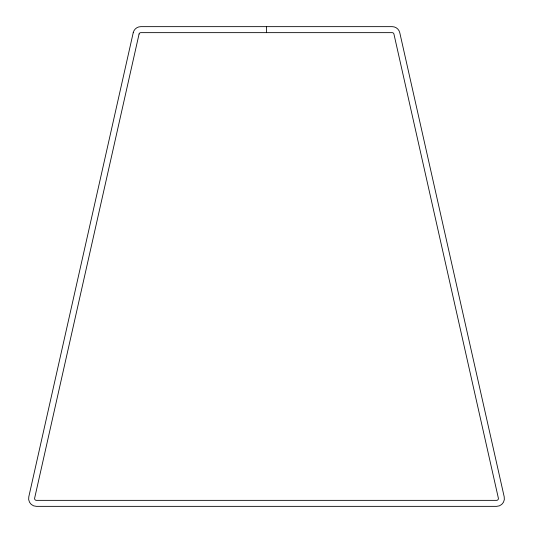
<?xml version="1.0" encoding="UTF-8"?>
<svg xmlns="http://www.w3.org/2000/svg" width="533" height="533" viewBox="0 0 533 533"><rect width="100%" height="100%" fill="white"/><g stroke="black" fill="none" stroke-linecap="round" stroke-linejoin="round"><path stroke-width="0.8" d="M266.5 26.65L266.5 32.646M133.217 32.733L28.789 496.843A7.795 7.795 0 0 0 36.391 506.35L496.603 506.35A7.795 7.795 0 0 0 504.211 496.843L399.783 32.733A7.788 7.788 0 0 0 392.181 26.65L140.819 26.65A7.788 7.788 0 0 0 133.217 32.733M139.066 34.052L34.638 498.162A1.799 1.799 0 0 0 36.391 500.354L496.603 500.354A1.799 1.799 0 0 0 498.362 498.162L393.934 34.052A1.799 1.799 0 0 0 392.181 32.646L140.819 32.646A1.799 1.799 0 0 0 139.066 34.052"/></g></svg>
